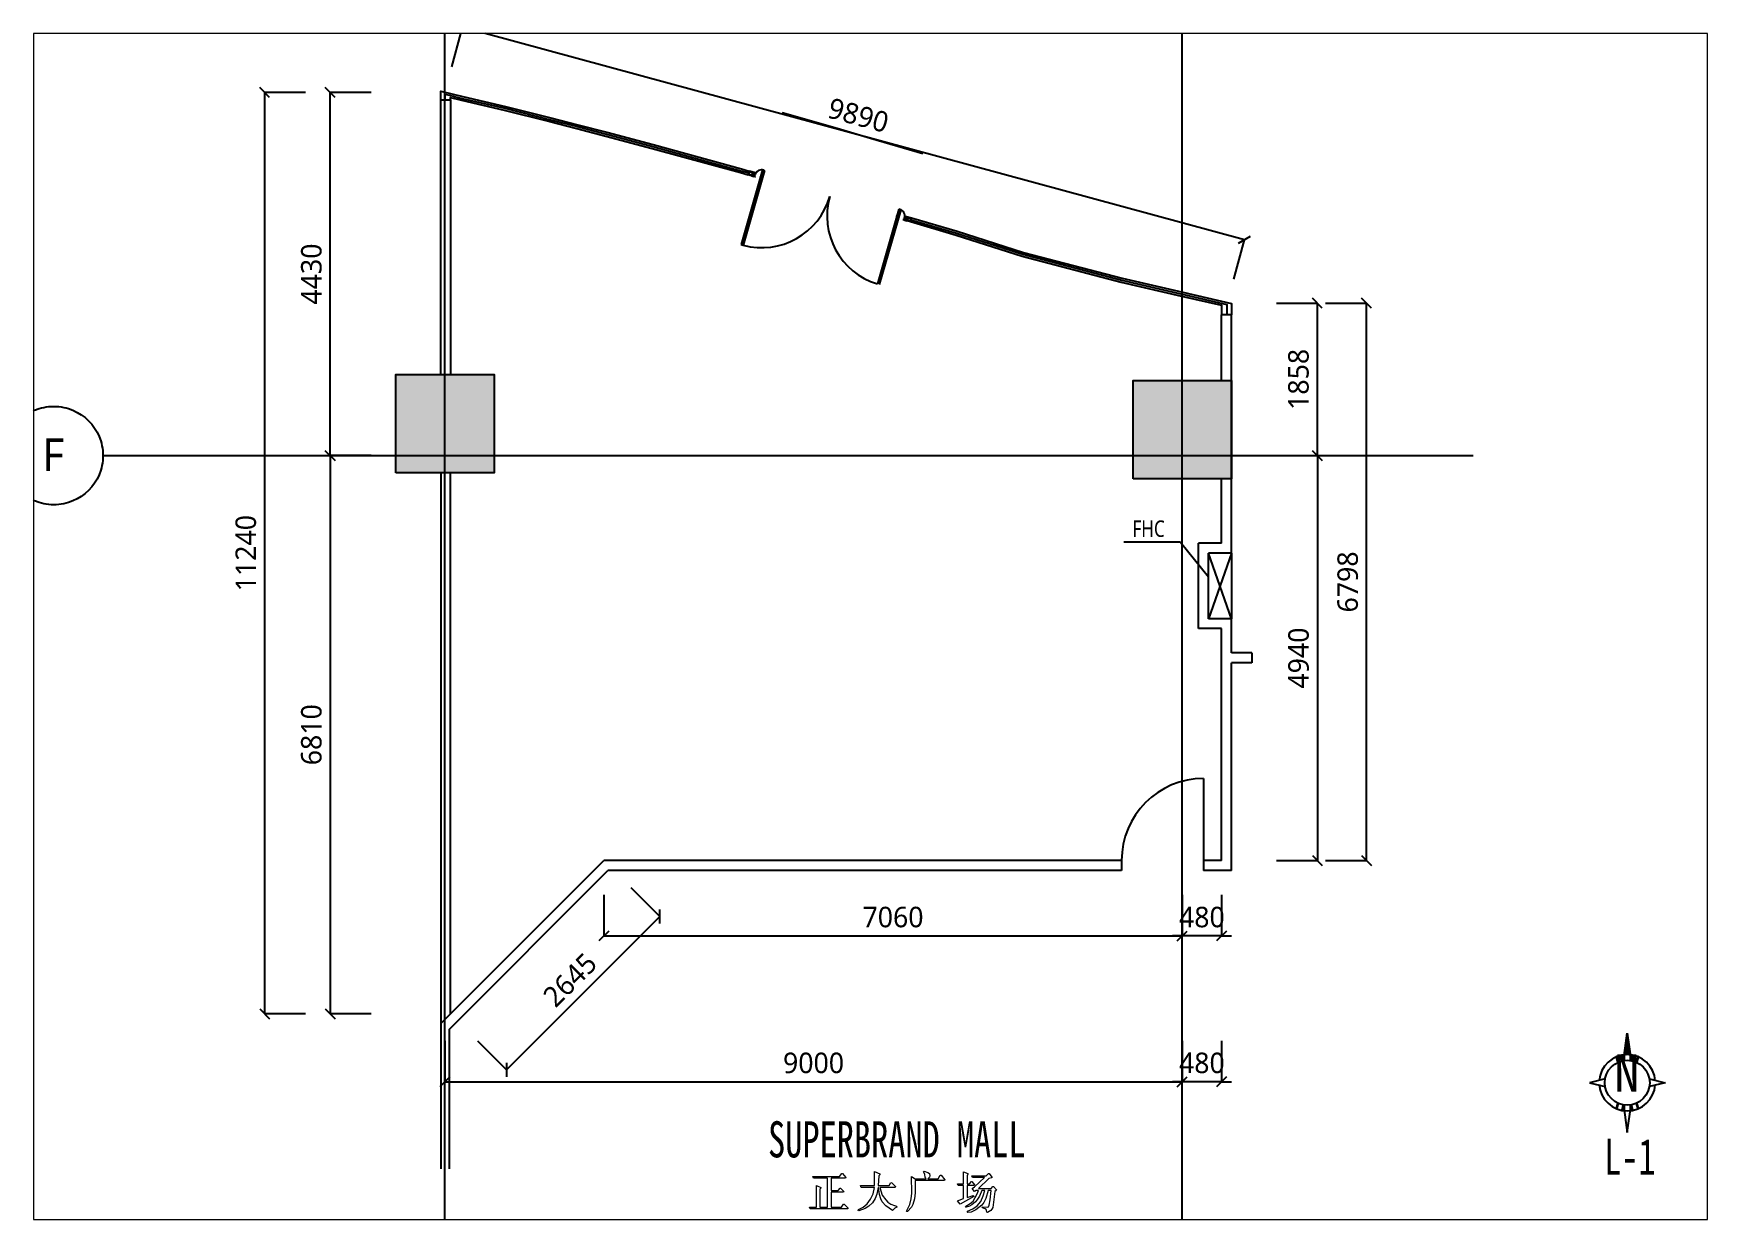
# Paper-space layout 'Layout1' of a CAD drawing. Header units: millimetres. Extents: x 1 to 279, y 0 to 197.
# The model-space entities are those that its viewports show. They can reach past a viewport. Long polylines and large blocks are cut down to what shows.
import ezdxf
from ezdxf.enums import TextEntityAlignment as Align

# ---------------------------------------------------------------- set-up
doc = ezdxf.new("R2010")
doc.units = ezdxf.units.MM
doc.header["$LTSCALE"] = 1000
doc.header["$MEASUREMENT"] = 0
doc.header["$PDMODE"] = 34
doc.header["$PDSIZE"] = 200
doc.linetypes.add('CENTER', pattern=[2, 1.25, -0.25, 0.25, -0.25])
doc.layers.get('0').update_dxf_attribs({"linetype": 'CONTINUOUS'})
doc.layers.get('DEFPOINTS').update_dxf_attribs({"linetype": 'CONTINUOUS'})
doc.layers.add('Border', color=1, linetype='CONTINUOUS', plot=False)
for name, color, linetype in [('DIM', 3, 'CONTINUOUS'), ('DIM TEXT', 7, 'CONTINUOUS'), ('HS-CURVE-PAVE-JNT', 1, 'CONTINUOUS'), ('L01-OPEN', 5, 'CONTINUOUS'), ('L01-WAL', 2, 'CONTINUOUS'), ('North Arrow', 6, 'CONTINUOUS'), ('SuperBrandMall', 5, 'CONTINUOUS'), ('WALL', 2, 'CONTINUOUS'), ('轴线', 10, 'CENTER')]:
    doc.layers.add(name, color=color, linetype=linetype)
doc.styles.add('SMB', font='', dxfattribs={"width": 0.75, "height": 10})
doc.styles.get("Standard").update_dxf_attribs({"font": ''})
doc.styles.add('Title', font='', dxfattribs={"height": 5})
doc.styles.get('SMB').set_extended_font_data('@仿宋_GB2312')
doc.styles.get('Standard').set_extended_font_data('Microsoft YaHei')
doc.styles.get('Title').set_extended_font_data('@仿宋_GB2312')
doc.dimstyles.new('DIM-200MM', dxfattribs={"dimtxt": 250, "dimasz": 120, "dimexe": 0, "dimexo": 100, "dimgap": 100, "dimtad": 1, "dimdec": 0, "dimzin": 1, "dimdsep": 46, "dimtxsty": 'Standard', "dimblk": 'OBLIQUE', "dimcen": 1, "dimdle": 1, "dimclrd": 3, "dimclre": 3, "dimclrt": 7, "dimaunit": 1, "dimadec": 0, "dimazin": 0, "dimtfac": 1, "dimtdec": 0, "dimtix": 1, "dimtmove": 2, "dimatfit": 3, "dimldrblk": 'TICK', "dimfxl": 0, "dimtolj": 1, "dimtzin": 1, "dimarcsym": 0})

# ---------------------------------------------------------------- blocks, each defined once
blk = doc.blocks.new('_Oblique')
at = {"color": 0, "linetype": 'ByBlock', "lineweight": -2}
blk.add_line((-0.5, -0.5), (0.5, 0.5), dxfattribs=at)
blk = doc.blocks.new('*D5')
at = {"layer": 'DEFPOINTS', "color": 0, "transparency": 16777216}
for p in [(3208639, -1617476), (3215698, -1617476), (3215698, -1618473)]:
    blk.add_point(p, dxfattribs=at)
at = {"layer": 'L01-WAL', "color": 3, "lineweight": -2, "transparency": 16777216}
for p, q in [((3208639, -1617973), (3208639, -1618473)), ((3215698, -1617973), (3215698, -1618473)), ((3208638, -1618473), (3215699, -1618473))]:
    blk.add_line(p, q, dxfattribs=at)
at = {"layer": 'L01-WAL', "color": 3, "lineweight": -2, "transparency": 16777216, "xscale": 120, "yscale": 120, "zscale": 120, "rotation": 180}
blk.add_blockref('_Oblique', (3208639, -1618473), dxfattribs=at)
at = {"layer": 'L01-WAL', "color": 3, "lineweight": -2, "transparency": 16777216, "xscale": 120, "yscale": 120, "zscale": 120}
blk.add_blockref('_Oblique', (3215698, -1618473), dxfattribs=at)
at = {"layer": 'L01-WAL', "color": 7, "transparency": 16777216, "insert": (3212168, -1618244), "char_height": 250, "attachment_point": 5}
blk.add_mtext('\\A1;7060', dxfattribs=at)
blk = doc.blocks.new('TICK')
at = {"color": 4}
for p, q in [((-1.69, 0), (0.5, 0)), ((0, 0.5), (0, -0.5))]:
    blk.add_line(p, q, dxfattribs=at)
at = {"color": 7}
blk.add_line((0.5, 0.5), (-0.5, -0.5), dxfattribs=at)
blk = doc.blocks.new('*D6')
at = {"layer": 'DEFPOINTS', "color": 0, "transparency": 16777216}
for p in [(3216242, -1610754), (3217348, -1610754), (3216178, -1612613)]:
    blk.add_point(p, dxfattribs=at)
at = {"layer": 'L01-WAL', "color": 3, "lineweight": -2, "transparency": 16777216}
for p, q in [((3216848, -1610754), (3217348, -1610754)), ((3217348, -1612614), (3217348, -1610753)), ((3216848, -1612613), (3217348, -1612613))]:
    blk.add_line(p, q, dxfattribs=at)
at = {"layer": 'L01-WAL', "color": 3, "lineweight": -2, "transparency": 16777216, "xscale": 120, "yscale": 120, "zscale": 120}
for p, rotation in [((3217348, -1610754), 90), ((3217348, -1612613), 270)]:
    blk.add_blockref('_Oblique', p, dxfattribs=dict(at, rotation=rotation))
at = {"layer": 'L01-WAL', "color": 7, "transparency": 16777216, "insert": (3217118, -1611683), "char_height": 250, "attachment_point": 5, "rotation": 90}
blk.add_mtext('\\A1;1858', dxfattribs=at)
blk = doc.blocks.new('*D7')
at = {"layer": 'DEFPOINTS', "color": 0, "transparency": 16777216}
for p in [(3206913, -1607388), (3206698, -1608179), (3216243, -1610770)]:
    blk.add_point(p, dxfattribs=at)
at = {"layer": 'L01-WAL', "color": 3, "lineweight": -2, "transparency": 16777216}
for p, q in [((3206782, -1607871), (3206913, -1607388)), ((3216459, -1609979), (3206912, -1607388)), ((3216327, -1610461), (3216458, -1609979))]:
    blk.add_line(p, q, dxfattribs=at)
at = {"layer": 'L01-WAL', "color": 3, "lineweight": -2, "transparency": 16777216, "xscale": 120, "yscale": 120, "zscale": 120}
for p, rotation in [((3206913, -1607388), 164.8124407742834), ((3216458, -1609979), 344.8124407742833)]:
    blk.add_blockref('_Oblique', p, dxfattribs=dict(at, rotation=rotation))
at = {"layer": 'L01-WAL', "color": 7, "transparency": 16777216, "insert": (3211745, -1608462), "char_height": 250, "attachment_point": 5, "rotation": 344.8124}
blk.add_mtext('\\A1;9890', dxfattribs=at)
blk = doc.blocks.new('*D8')
at = {"layer": 'DEFPOINTS', "color": 0, "transparency": 16777216}
for p in [(3208639, -1617553), (3206768, -1619423), (3207452, -1620106)]:
    blk.add_point(p, dxfattribs=at)
at = {"layer": 'L01-WAL', "color": 3, "lineweight": -2, "transparency": 16777216}
for p, q in [((3208968, -1617882), (3209322, -1618236)), ((3209322, -1618235), (3207451, -1620107)), ((3207098, -1619753), (3207452, -1620106))]:
    blk.add_line(p, q, dxfattribs=at)
at = {"layer": 'L01-WAL', "color": 3, "lineweight": -2, "transparency": 16777216, "xscale": 120, "yscale": 120, "zscale": 120}
for p, rotation in [((3209322, -1618236), 45.00000000001071), ((3207452, -1620106), 225.0000000000107)]:
    blk.add_blockref('_Oblique', p, dxfattribs=dict(at, rotation=rotation))
at = {"layer": 'L01-WAL', "color": 7, "transparency": 16777216, "insert": (3208225, -1619009), "char_height": 250, "attachment_point": 5, "rotation": 45}
blk.add_mtext('\\A1;2645', dxfattribs=at)
blk = doc.blocks.new('*D10')
at = {"layer": 'DEFPOINTS', "color": 0, "transparency": 16777216}
for p in [(3205298, -1608183), (3206339, -1608183), (3206098, -1612613)]:
    blk.add_point(p, dxfattribs=at)
at = {"layer": 'L01-WAL', "color": 3, "lineweight": -2, "transparency": 16777216}
for p, q in [((3205298, -1612614), (3205298, -1608182)), ((3205798, -1608183), (3205298, -1608183)), ((3205798, -1612613), (3205298, -1612613))]:
    blk.add_line(p, q, dxfattribs=at)
at = {"layer": 'L01-WAL', "color": 3, "lineweight": -2, "transparency": 16777216, "xscale": 120, "yscale": 120, "zscale": 120}
for p, rotation in [((3205298, -1608183), 90), ((3205298, -1612613), 270)]:
    blk.add_blockref('_Oblique', p, dxfattribs=dict(at, rotation=rotation))
at = {"layer": 'L01-WAL', "color": 7, "transparency": 16777216, "insert": (3205069, -1610398), "char_height": 250, "attachment_point": 5, "rotation": 90}
blk.add_mtext('\\A1;4430', dxfattribs=at)
blk = doc.blocks.new('*D3805')
at = {"layer": 'DEFPOINTS', "color": 0, "transparency": 16777216}
for p in [(3206698, -1607033), (3206698, -1607833), (3215698, -1607833)]:
    blk.add_point(p, dxfattribs=at)
at = {"layer": 'DIM', "color": 3, "lineweight": -2, "transparency": 16777216}
for p, q in [((3215699, -1607033), (3206697, -1607033)), ((3206698, -1607533), (3206698, -1607033)), ((3215698, -1607533), (3215698, -1607033))]:
    blk.add_line(p, q, dxfattribs=at)
at = {"layer": 'DIM', "color": 3, "lineweight": -2, "transparency": 16777216, "xscale": 120, "yscale": 120, "zscale": 120, "rotation": 180}
blk.add_blockref('_Oblique', (3206698, -1607033), dxfattribs=at)
at = {"layer": 'DIM', "color": 3, "lineweight": -2, "transparency": 16777216, "xscale": 120, "yscale": 120, "zscale": 120}
blk.add_blockref('_Oblique', (3215698, -1607033), dxfattribs=at)
at = {"layer": 'DIM', "color": 7, "transparency": 16777216, "insert": (3211198, -1606804), "char_height": 250, "attachment_point": 5}
blk.add_mtext('\\A1;9000', dxfattribs=at)
blk = doc.blocks.new('*D3806')
at = {"layer": 'DEFPOINTS', "color": 0, "transparency": 16777216}
for p in [(3216842, -1610754), (3217948, -1610754), (3216178, -1617553)]:
    blk.add_point(p, dxfattribs=at)
at = {"layer": 'L01-WAL', "color": 3, "lineweight": -2, "transparency": 16777216}
for p, q in [((3217448, -1610754), (3217948, -1610754)), ((3217948, -1617554), (3217948, -1610753)), ((3217448, -1617553), (3217948, -1617553))]:
    blk.add_line(p, q, dxfattribs=at)
at = {"layer": 'L01-WAL', "color": 3, "lineweight": -2, "transparency": 16777216, "xscale": 120, "yscale": 120, "zscale": 120}
for p, rotation in [((3217948, -1610754), 90), ((3217948, -1617553), 270)]:
    blk.add_blockref('_Oblique', p, dxfattribs=dict(at, rotation=rotation))
at = {"layer": 'L01-WAL', "color": 7, "transparency": 16777216, "insert": (3217719, -1614154), "char_height": 250, "attachment_point": 5, "rotation": 90}
blk.add_mtext('\\A1;6798', dxfattribs=at)
blk = doc.blocks.new('*D3807')
at = {"layer": 'DEFPOINTS', "color": 0, "transparency": 16777216}
for p in [(3216178, -1612613), (3216178, -1617553), (3217348, -1617553)]:
    blk.add_point(p, dxfattribs=at)
at = {"layer": 'L01-WAL', "color": 3, "lineweight": -2, "transparency": 16777216}
for p, q in [((3216848, -1612613), (3217348, -1612613)), ((3217348, -1612612), (3217348, -1617554)), ((3216848, -1617553), (3217348, -1617553))]:
    blk.add_line(p, q, dxfattribs=at)
at = {"layer": 'L01-WAL', "color": 3, "lineweight": -2, "transparency": 16777216, "xscale": 120, "yscale": 120, "zscale": 120}
for p, rotation in [((3217348, -1612613), 90), ((3217348, -1617553), 270)]:
    blk.add_blockref('_Oblique', p, dxfattribs=dict(at, rotation=rotation))
at = {"layer": 'L01-WAL', "color": 7, "transparency": 16777216, "insert": (3217119, -1615083), "char_height": 250, "attachment_point": 5, "rotation": 90}
blk.add_mtext('\\A1;4940', dxfattribs=at)
blk = doc.blocks.new('*D3808')
at = {"layer": 'DEFPOINTS', "color": 0, "transparency": 16777216}
for p in [(3215698, -1617476), (3216178, -1617476), (3215698, -1618473)]:
    blk.add_point(p, dxfattribs=at)
at = {"layer": 'L01-WAL', "color": 3, "lineweight": -2, "transparency": 16777216}
for p, q in [((3215698, -1617973), (3215698, -1618473)), ((3216178, -1617973), (3216178, -1618473)), ((3215698, -1618473), (3215578, -1618473)), ((3216178, -1618473), (3215698, -1618473)), ((3216178, -1618473), (3216298, -1618473))]:
    blk.add_line(p, q, dxfattribs=at)
at = {"layer": 'L01-WAL', "color": 3, "lineweight": -2, "transparency": 16777216, "xscale": 120, "yscale": 120, "zscale": 120}
blk.add_blockref('_Oblique', (3215698, -1618473), dxfattribs=at)
at = {"layer": 'L01-WAL', "color": 3, "lineweight": -2, "transparency": 16777216, "xscale": 120, "yscale": 120, "zscale": 120, "rotation": 180}
blk.add_blockref('_Oblique', (3216178, -1618473), dxfattribs=at)
at = {"layer": 'L01-WAL', "color": 7, "transparency": 16777216, "insert": (3215938, -1618244), "char_height": 250, "attachment_point": 5}
blk.add_mtext('\\A1;480', dxfattribs=at)
blk = doc.blocks.new('*D3809')
at = {"layer": 'DEFPOINTS', "color": 0, "transparency": 16777216}
for p in [(3206698, -1619256), (3215698, -1619256), (3215698, -1620252)]:
    blk.add_point(p, dxfattribs=at)
at = {"layer": 'L01-WAL', "color": 3, "lineweight": -2, "transparency": 16777216}
for p, q in [((3206698, -1619752), (3206698, -1620252)), ((3215698, -1619752), (3215698, -1620252)), ((3206697, -1620252), (3215699, -1620252))]:
    blk.add_line(p, q, dxfattribs=at)
at = {"layer": 'L01-WAL', "color": 3, "lineweight": -2, "transparency": 16777216, "xscale": 120, "yscale": 120, "zscale": 120, "rotation": 180}
blk.add_blockref('_Oblique', (3206698, -1620252), dxfattribs=at)
at = {"layer": 'L01-WAL', "color": 3, "lineweight": -2, "transparency": 16777216, "xscale": 120, "yscale": 120, "zscale": 120}
blk.add_blockref('_Oblique', (3215698, -1620252), dxfattribs=at)
at = {"layer": 'L01-WAL', "color": 7, "transparency": 16777216, "insert": (3211198, -1620023), "char_height": 250, "attachment_point": 5}
blk.add_mtext('\\A1;9000', dxfattribs=at)
blk = doc.blocks.new('*D3810')
at = {"layer": 'DEFPOINTS', "color": 0, "transparency": 16777216}
for p in [(3215698, -1619256), (3216178, -1619256), (3215698, -1620252)]:
    blk.add_point(p, dxfattribs=at)
at = {"layer": 'L01-WAL', "color": 3, "lineweight": -2, "transparency": 16777216}
for p, q in [((3215698, -1619752), (3215698, -1620252)), ((3216178, -1619752), (3216178, -1620252)), ((3215698, -1620252), (3215578, -1620252)), ((3216178, -1620252), (3215698, -1620252)), ((3216178, -1620252), (3216298, -1620252))]:
    blk.add_line(p, q, dxfattribs=at)
at = {"layer": 'L01-WAL', "color": 3, "lineweight": -2, "transparency": 16777216, "xscale": 120, "yscale": 120, "zscale": 120}
blk.add_blockref('_Oblique', (3215698, -1620252), dxfattribs=at)
at = {"layer": 'L01-WAL', "color": 3, "lineweight": -2, "transparency": 16777216, "xscale": 120, "yscale": 120, "zscale": 120, "rotation": 180}
blk.add_blockref('_Oblique', (3216178, -1620252), dxfattribs=at)
at = {"layer": 'L01-WAL', "color": 7, "transparency": 16777216, "insert": (3215938, -1620023), "char_height": 250, "attachment_point": 5}
blk.add_mtext('\\A1;480', dxfattribs=at)
blk = doc.blocks.new('*D3811')
at = {"layer": 'DEFPOINTS', "color": 0, "transparency": 16777216}
for p in [(3206098, -1612613), (3205298, -1619423), (3206768, -1619423)]:
    blk.add_point(p, dxfattribs=at)
at = {"layer": 'L01-WAL', "color": 3, "lineweight": -2, "transparency": 16777216}
for p, q in [((3205298, -1612612), (3205298, -1619424)), ((3205798, -1612613), (3205298, -1612613)), ((3205798, -1619423), (3205298, -1619423))]:
    blk.add_line(p, q, dxfattribs=at)
at = {"layer": 'L01-WAL', "color": 3, "lineweight": -2, "transparency": 16777216, "xscale": 120, "yscale": 120, "zscale": 120}
for p, rotation in [((3205298, -1612613), 90), ((3205298, -1619423), 270)]:
    blk.add_blockref('_Oblique', p, dxfattribs=dict(at, rotation=rotation))
at = {"layer": 'L01-WAL', "color": 7, "transparency": 16777216, "insert": (3205069, -1616018), "char_height": 250, "attachment_point": 5, "rotation": 90}
blk.add_mtext('\\A1;6810', dxfattribs=at)
blk = doc.blocks.new('*D3812')
at = {"layer": 'DEFPOINTS', "color": 0, "transparency": 16777216}
for p in [(3205298, -1608183), (3204498, -1619423), (3205968, -1619423)]:
    blk.add_point(p, dxfattribs=at)
at = {"layer": 'L01-WAL', "color": 3, "lineweight": -2, "transparency": 16777216}
for p, q in [((3204498, -1608182), (3204498, -1619424)), ((3204998, -1608183), (3204498, -1608183)), ((3204998, -1619423), (3204498, -1619423))]:
    blk.add_line(p, q, dxfattribs=at)
at = {"layer": 'L01-WAL', "color": 3, "lineweight": -2, "transparency": 16777216, "xscale": 120, "yscale": 120, "zscale": 120}
for p, rotation in [((3204498, -1608183), 90), ((3204498, -1619423), 270)]:
    blk.add_blockref('_Oblique', p, dxfattribs=dict(at, rotation=rotation))
at = {"layer": 'L01-WAL', "color": 7, "transparency": 16777216, "insert": (3204269, -1613803), "char_height": 250, "attachment_point": 5, "rotation": 90}
blk.add_mtext('\\A1;11240', dxfattribs=at)

msp = doc.modelspace()

# ---------------------------------------------------------------- hatches: boundary and pattern name
at = {"layer": 'L01-WAL'}
h = msp.add_hatch(dxfattribs=at)
h.set_pattern_fill('ANSI31', color=8)
h.set_pattern_definition([(45, (-9000, 74.31486), (-0.0883883476483, 0.0883883476483), [])])
h.paths.add_polyline_path([(3207298.4, -1611624.1), (3206098.4, -1611624.1), (3206098.4, -1612824.1), (3207298.4, -1612824.1)])
h = msp.add_hatch(dxfattribs=at)
h.set_pattern_fill('ANSI31', color=8)
h.set_pattern_definition([(45, (0, 0), (-0.0883883476483, 0.0883883476483), [])])
h.paths.add_polyline_path([(3216298.4, -1611698.4), (3215098.4, -1611698.4), (3215098.4, -1612898.4), (3216298.4, -1612898.4)])

# ---------------------------------------------------------------- linework, layer by layer
at = {"color": 3}
for q in [(3214985.5, -1613668.1), (3216018.4, -1614090.5)]:
    msp.add_line((3215676, -1613668.1), q, dxfattribs=at)
at = {"layer": 'DIM'}
msp.add_circle((3201924.2, -1612612.7), 600, dxfattribs=at)
at = {"layer": 'HS-CURVE-PAVE-JNT', "color": 4}
for p, q in [((3210576.3, -1609126.3), (3210313.2, -1610039)), ((3210322.8, -1610041.8), (3210586, -1609129.1)), ((3210590.7, -1609130.5), (3210327.6, -1610043.1)), ((3210600.3, -1609133.3), (3210337.2, -1610045.9)), ((3210411.2, -1609151.3), (3210414, -1609141.7)), ((3210490.8, -1609163.8), (3210414, -1609141.7)), ((3210576.3, -1609126.3), (3210600.3, -1609133.3)), ((3210400.5, -1609188.4), (3210403.2, -1609179.2)), ((3210465.8, -1609207.2), (3210400.5, -1609188.4)), ((3210403.2, -1609179.2), (3210449.3, -1609192.5)), ((3210478.5, -1609170.7), (3210411.2, -1609151.3)), ((3210454.8, -1609166), (3210447.9, -1609190)), ((3210449.3, -1609192.5), (3210456.8, -1609166.5)), ((3210452.7, -1609216.7), (3210468.3, -1609162.6)), ((3210456.8, -1609166.5), (3210476, -1609172)), ((3210465.8, -1609207.2), (3210476, -1609172)), ((3210467.8, -1609207.8), (3210478.5, -1609170.7)), ((3210487, -1609213.3), (3210467.8, -1609207.8)), ((3210478.8, -1609205.7), (3210490.8, -1609163.8)), ((3210478.8, -1609205.7), (3210488.4, -1609208.5)), ((3210487, -1609213.3), (3210488.4, -1609208.5)), ((3210541.7, -1609203.8), (3210588.4, -1609217.3)), ((3210558.3, -1609233.9), (3210571.8, -1609187.2)), ((3212240.1, -1609605.8), (3211976.9, -1610518.7)), ((3212249.7, -1609608.6), (3211986.5, -1610521.4)), ((3211991.3, -1610522.8), (3212254.5, -1609610)), ((3212264.1, -1609612.8), (3212000.9, -1610525.6)), ((3212252.1, -1609696.9), (3212205.4, -1609683.5)), ((3212222.1, -1609713.5), (3212235.5, -1609666.9)), ((3212264.1, -1609612.9), (3212240.1, -1609606)), ((3212293.4, -1609734.1), (3212294.8, -1609729.3)), ((3212293.4, -1609734.1), (3212312.6, -1609739.7)), ((3212294.8, -1609729.3), (3212304.4, -1609732.1)), ((3212304.4, -1609732.1), (3212316.5, -1609690.2)), ((3212312.6, -1609739.7), (3212323.3, -1609702.6)), ((3212314.5, -1609740.2), (3212324.7, -1609705.1)), ((3212314.5, -1609740.2), (3212379.9, -1609759)), ((3212316.5, -1609690.2), (3212393.3, -1609712.4)), ((3212320.6, -1609755.2), (3212336.2, -1609701.1)), ((3212323.3, -1609702.6), (3212390.6, -1609722)), ((3212343.9, -1609710.6), (3212324.7, -1609705.1)), ((3212336.4, -1609736.5), (3212343.9, -1609710.6)), ((3212382.5, -1609749.8), (3212336.4, -1609736.5)), ((3212345.8, -1609711.2), (3212338.9, -1609735.2)), ((3212379.9, -1609759), (3212382.5, -1609749.8)), ((3212390.6, -1609722), (3212393.3, -1609712.4)), ((3210313.2, -1610039), (3210337.2, -1610045.9)), ((3215958.4, -1616552.8), (3215958.4, -1617552.8))]:
    msp.add_line(p, q, dxfattribs=at)
at = {"layer": 'HS-CURVE-PAVE-JNT', "color": 0}
for p, q in [((3216178.4, -1611698.4), (3216178.4, -1610894.2)), ((3216298.4, -1610894.2), (3216178.4, -1610894.2)), ((3216298.4, -1613803), (3216298.4, -1610894.2)), ((3206648.4, -1612824.1), (3206648.4, -1621313.3)), ((3216178.4, -1613683.1), (3215898.4, -1613683.1)), ((3216298.4, -1613803), (3216018.4, -1613803)), ((3216298.4, -1613803.1), (3216018.4, -1613803.1)), ((3206648.4, -1619542.9), (3208638.5, -1617552.8)), ((3206748.4, -1619612.7), (3208688.2, -1617672.8)), ((3214958.4, -1617552.8), (3208638.5, -1617552.8)), ((3214958.4, -1617672.8), (3208688.2, -1617672.8)), ((3214958.4, -1617552.8), (3214958.4, -1617672.8)), ((3216178.4, -1617552.8), (3215958.4, -1617552.8)), ((3215958.4, -1617552.8), (3215958.4, -1617672.8)), ((3216298.4, -1617672.8), (3215958.4, -1617672.8)), ((3206748.4, -1619612.7), (3206748.4, -1621313.3))]:
    msp.add_line(p, q, dxfattribs=at)
at = {"layer": 'HS-CURVE-PAVE-JNT', "color": 254}
for q in [(3216178.4, -1612898.4), (3215898.4, -1613683)]:
    msp.add_line((3216178.4, -1613683), q, dxfattribs=at)
at = {"layer": 'HS-CURVE-PAVE-JNT', "color": 0}
for points in [[(3206098.4, -1612824.1), (3206098.4, -1611624.1), (3207298.4, -1611624.1), (3207298.4, -1612824.1)], [(3215098.4, -1612898.4), (3215098.4, -1611698.4), (3216298.4, -1611698.4), (3216298.4, -1612898.4)]]:
    msp.add_lwpolyline(points, close=True, dxfattribs=at)
at = {"layer": 'HS-CURVE-PAVE-JNT', "color": 4}
for centre in [(3210565.1, -1609210.5), (3212228.8, -1609690.2)]:
    msp.add_circle(centre, 10, dxfattribs=at)
for centre, radius, start, end in [((3210565.1, -1609210.5), 84, 72.21177, 163.91685), ((3210565.1, -1609210.5), 865.8, 254.74413, 343.91685), ((3212228.8, -1609690.2), 865.8, 163.91685, 253.08956), ((3212228.8, -1609690.2), 84, 343.91685, 75.62193), ((3215958.4, -1617552.8), 1000, 90, 179.99984)]:
    msp.add_arc(centre, radius, start, end, dxfattribs=at)
at = {"layer": 'L01-OPEN', "color": 7}
for p, q in [((3216298.4, -1614603), (3216018.4, -1613803)), ((3216298.4, -1613803), (3216018.4, -1614603)), ((3216298.4, -1613803.1), (3216018.4, -1614603.1)), ((3216298.4, -1614603.1), (3216018.4, -1613803.1)), ((3216298.4, -1613803), (3216298.4, -1614603.1))]:
    msp.add_line(p, q, dxfattribs=at)
at = {"layer": 'L01-WAL', "color": 4}
for p, q in [((3210411.2, -1609151.3), (3210403.2, -1609179.2)), ((3212390.6, -1609722), (3212382.5, -1609749.8))]:
    msp.add_line(p, q, dxfattribs=at)
at = {"layer": 'L01-WAL', "color": 7}
for p, q in [((3215898.4, -1614723.1), (3215898.4, -1613683)), ((3216018.4, -1614603.1), (3216018.4, -1613803)), ((3216548.4, -1615021), (3216298.4, -1615021)), ((3216548.4, -1615021), (3216548.4, -1615141)), ((3216548.4, -1615141), (3216298.4, -1615141))]:
    msp.add_line(p, q, dxfattribs=at)
at = {"layer": 'L01-WAL', "color": 254}
for p, q in [((3216298.4, -1614603), (3216018.4, -1614603)), ((3216298.4, -1615021), (3216298.4, -1614603)), ((3216178.4, -1614723), (3215898.4, -1614723)), ((3216178.4, -1617552.8), (3216178.4, -1614723)), ((3216298.4, -1617672.8), (3216298.4, -1615141))]:
    msp.add_line(p, q, dxfattribs=at)
at = {"layer": 'L01-WAL'}
for p, q in [((3216298.4, -1614603.1), (3216018.4, -1614603.1)), ((3216178.4, -1614723.1), (3215898.4, -1614723.1))]:
    msp.add_line(p, q, dxfattribs=at)
at = {"layer": 'L01-WAL', "color": 4}
for points in [[(3206648.4, -1608271.5), (3206648.4, -1608166.8), (3206915.9, -1608231.2), (3207437.2, -1608352.2), (3207991.9, -1608491.5), (3208321.5, -1608575.9), (3208676.5, -1608668.2), (3209241.2, -1608818.1), (3210318.8, -1609114.4), (3210414, -1609141.7)], [(3206702, -1608271.5), (3206702, -1608204.9), (3206909.1, -1608254.8), (3207430.4, -1608375.7), (3207985.2, -1608515), (3208314.7, -1608599.5), (3208669.7, -1608691.8), (3209234.5, -1608841.7), (3210312, -1609137.9), (3210407.2, -1609165.2)], [(3206768.4, -1608271.5), (3206767.6, -1608245.4), (3206902.2, -1608277.8), (3207423.4, -1608398.8), (3207978.2, -1608538.1), (3208307.8, -1608622.5), (3208662.7, -1608714.8), (3209227.5, -1608864.7), (3210305.1, -1609161), (3210400.2, -1609188.3)], [(3210813.2, -1608427.9), (3211484.5, -1608620.4), (3211892.3, -1608740.6), (3212530.5, -1608928.8)], [(3212379.9, -1609759), (3212937.8, -1609923.6), (3213745.8, -1610179.8), (3214952.9, -1610496.8), (3215691.2, -1610666.7), (3216178.4, -1610779.5), (3216178.4, -1610894.2)], [(3212386.4, -1609735.9), (3212944.3, -1609900.4), (3213752.3, -1610156.7), (3214959.4, -1610473.6), (3215697.7, -1610643.5), (3216242, -1610769.6), (3216242, -1610894.2)], [(3212393.3, -1609712.4), (3212951.2, -1609876.9), (3213759.3, -1610133.2), (3214966.4, -1610450.1), (3215704.6, -1610620), (3216298.4, -1610757.5), (3216298.4, -1610894.2)]]:
    msp.add_lwpolyline(points, dxfattribs=at)
at = {"layer": 'WALL', "color": 7}
for p, q in [((3206648.4, -1608271.5), (3206768.4, -1608271.5)), ((3206768.4, -1608271.5), (3206768.4, -1611624.1)), ((3206768.4, -1619422.9), (3206768.4, -1612824.1))]:
    msp.add_line(p, q, dxfattribs=at)
msp.add_lwpolyline([(3206648.4, -1611624.1), (3206648.4, -1608271.5)], dxfattribs=at)
at = {"layer": '轴线', "ltscale": 500}
for p, q in [((3206698.4, -1622038.4), (3206698.4, -1606058.8)), ((3215698.4, -1622112.7), (3215698.4, -1606133.1)), ((3202524.2, -1612612.7), (3219250.4, -1612612.7))]:
    msp.add_line(p, q, dxfattribs=at)

# ---------------------------------------------------------------- texts
at = {"layer": 'DIM TEXT', "width": 0.8}
msp.add_text('FHC', height=200, dxfattribs=at).set_placement((3215090.2, -1613604.3))
at = {"layer": 'DIM TEXT', "insert": (3201781.8, -1612402), "char_height": 400, "attachment_point": 1}
msp.add_mtext_dynamic_manual_height_columns('F', width=10456.675, gutter_width=2, heights=[0], dxfattribs=at)

# ---------------------------------------------------------------- dimensions: what is measured, and where the dimension line sits
at = {"layer": 'DIM'}
dim = msp.add_aligned_dim(p1=(3215698.4, -1607833.1), p2=(3206698.4, -1607833.1), distance=-800, dimstyle='DIM-200MM', dxfattribs=at)
dim.commit()
dim.dimension.update_dxf_attribs({"geometry": '*D3805', "text_midpoint": (3211198.4, -1606804)})
at = {"layer": 'L01-WAL'}
for p1, p2, distance, picture, middle in [((3216242.9, -1610769.8), (3206698.4, -1608178.9), -819.5, '*D7', (3211745.4, -1608462.3)), ((3208638.5, -1617552.8), (3206768.4, -1619422.9), 966.2, '*D8', (3208224.5, -1619008.9))]:
    dim = msp.add_aligned_dim(p1=p1, p2=p2, distance=distance, dimstyle='DIM-200MM', dxfattribs=at)
    dim.commit()
    dim.dimension.update_dxf_attribs({"geometry": picture, "text_midpoint": middle})
for base, p1, p2, angle, picture, middle in [((3204498.4, -1619422.9), (3205298.4, -1608182.7), (3205968.4, -1619422.9), 270, '*D3812', (3204268.6, -1613802.8)), ((3205298.4, -1608182.7), (3206098.4, -1612612.7), (3206339.4, -1608182.7), 90, '*D10', (3205069.2, -1610397.7)), ((3217348.4, -1610754.3), (3216178.4, -1612612.7), (3216242, -1610754.3), 90, '*D6', (3217118.5, -1611683.5)), ((3217948.4006, -1610754.3251), (3216178.4006, -1617552.8164), (3216841.9599, -1610754.3251), 90, '*D3806', (3217719.2043, -1614153.5708)), ((3205298.4, -1619422.9), (3206098.4, -1612612.7), (3206768.4, -1619422.9), 270, '*D3811', (3205068.6, -1616017.8)), ((3217348.4, -1617552.8), (3216178.4, -1612612.7), (3216178.4, -1617552.8), 270, '*D3807', (3217119.2, -1615082.7)), ((3215698.4, -1618472.8), (3216178.4, -1617476), (3215698.4, -1617476), 180, '*D3808', (3215938.4, -1618243.6)), ((3215698.4, -1620252.4), (3216178.4, -1619255.6), (3215698.4, -1619255.6), 180, '*D3810', (3215938.4, -1620023.2))]:
    dim = msp.add_linear_dim(base=base, p1=p1, p2=p2, angle=angle, dimstyle='DIM-200MM', dxfattribs=at)
    dim.commit()
    dim.dimension.update_dxf_attribs({"geometry": picture, "text_midpoint": middle})
for base, p1, p2, picture, middle in [((3215698.4, -1618472.8), (3208638.5, -1617476), (3215698.4, -1617476), '*D5', (3212168.5, -1618243.6)), ((3215698.4, -1620252.4), (3206698.4, -1619255.6), (3215698.4, -1619255.6), '*D3809', (3211198.4, -1620023.2))]:
    dim = msp.add_linear_dim(base=base, p1=p1, p2=p2, dimstyle='DIM-200MM', dxfattribs=at)
    dim.commit()
    dim.dimension.update_dxf_attribs({"geometry": picture, "text_midpoint": middle})

psp = doc.layouts.get("Layout1")

# ---------------------------------------------------------------- hatches: boundary and pattern name
h = psp.add_hatch()
h.set_pattern_fill('ANSI37', color=0, scale=0.421875, style=0)
h.set_pattern_definition([(45, (-8902.955747, 4248.46928), (-0.03728883416, 0.03728883416), []), (135, (-8902.955747, 4248.46928), (-0.03728883416, -0.03728883416), [])])
h.paths.add_polyline_path([(265.78, 30.72), (265.27, 27.13, -0.05429), (266.29, 27.13)])

# ---------------------------------------------------------------- linework, layer by layer
at = {"color": 0, "lineweight": 0}
for points in [[(130.23, 6.91), (134.67, 6.91), (135.06, 7.36), (135.18, 7.36), (135.75, 6.74), (135.69, 6.62), (133.3, 6.62), (133.3, 4.57), (134.44, 4.57), (134.78, 4.97), (134.84, 4.97), (135.41, 4.4), (135.35, 4.28), (133.3, 4.28), (133.3, 1.78), (135.01, 1.78), (135.35, 2.29), (135.46, 2.29), (136.09, 1.61), (136.04, 1.5), (129.77, 1.5), (129.66, 1.78), (130.85, 1.78), (130.85, 5.37), (131.59, 5.08), (131.59, 4.97), (131.42, 4.8), (131.42, 1.78), (132.67, 1.78), (132.67, 6.62), (130.34, 6.62), (130.23, 6.91)], [(140.48, 7.71), (141.39, 7.31), (141.39, 7.19), (141.22, 7.02), (141.1, 5.37), (142.93, 5.37), (143.21, 5.88), (143.38, 5.83), (144.01, 5.2), (143.95, 5.08), (141.39, 5.08), (141.79, 3.78), (142.36, 3.03), (142.7, 2.63), (143.21, 2.29), (143.84, 2.06), (144.18, 1.95), (144.24, 1.78), (143.89, 1.61), (143.67, 1.38), (143.5, 1.21), (142.36, 2.01), (141.79, 2.69), (141.56, 3.15), (141.33, 3.89), (141.16, 5.08), (141.1, 5.08), (140.88, 3.94), (140.59, 3.2), (140.14, 2.52), (139.57, 1.95), (138.94, 1.55), (137.91, 1.15), (137.8, 1.21), (137.86, 1.38), (138.6, 1.78), (139.28, 2.35), (139.85, 3.09), (140.25, 4), (140.48, 5.08), (138.26, 5.08), (138.14, 5.37), (140.48, 5.37), (140.48, 7.71)], [(146.67, 6.91), (147.29, 6.51), (149.12, 6.51), (149.06, 6.62), (148.95, 6.74), (148.89, 7.25), (148.66, 7.65), (148.72, 7.71), (148.78, 7.76), (149.4, 7.54), (149.63, 7.36), (149.69, 7.02), (149.63, 6.79), (149.4, 6.51), (151.11, 6.51), (151.45, 7.08), (151.57, 7.08), (152.19, 6.34), (152.14, 6.22), (147.29, 6.22), (147.29, 4.17), (147.18, 3.15), (146.9, 2.23), (146.67, 1.78), (145.99, 1.04), (145.87, 1.04), (145.81, 1.1), (146.39, 2.23), (146.61, 3.15), (146.73, 4.11), (146.67, 6.91)], [(155.33, 7.65), (156.01, 7.36), (156.01, 7.25), (155.9, 7.02), (155.9, 5.66), (156.3, 5.66), (156.64, 6.05), (156.7, 6.05), (157.15, 5.48), (157.09, 5.37), (155.9, 5.37), (155.9, 3.38), (156.92, 3.72), (157.04, 3.6), (157.04, 3.55), (154.76, 2.29), (154.3, 2.86), (155.33, 3.2), (155.33, 5.37), (154.42, 5.37), (154.3, 5.66), (155.33, 5.66), (155.33, 7.65)], [(156.7, 7.02), (159.09, 7.02), (159.48, 7.36), (159.6, 7.36), (160.05, 6.79), (160, 6.68), (159.54, 6.56), (157.78, 4.91), (159.94, 4.91), (160.17, 5.2), (160.28, 5.2), (160.8, 4.68), (160.74, 4.57), (160.51, 4.4), (160.17, 1.72), (160.05, 1.44), (159.88, 1.21), (159.31, 0.92), (159.2, 0.98), (159.14, 1.21), (159.09, 1.38), (158.92, 1.5), (158.46, 1.67), (158.4, 1.78), (158.4, 1.84), (159.26, 1.78), (159.48, 1.84), (159.6, 2.12), (159.77, 2.98), (159.94, 4.57), (159.43, 4.57), (159.03, 3.2), (158.69, 2.58), (158.35, 2.12), (157.89, 1.72), (157.38, 1.32), (156.58, 0.98), (156.01, 0.87), (155.95, 0.98), (155.95, 1.1), (156.87, 1.5), (157.6, 2.01), (158.17, 2.75), (158.57, 3.66), (158.86, 4.57), (158.35, 4.57), (158, 3.6), (157.66, 3.09), (157.32, 2.69), (156.7, 2.18), (156.3, 1.95), (155.78, 1.78), (155.72, 1.78), (155.67, 1.84), (155.72, 1.95), (156.41, 2.4), (156.92, 2.8), (157.26, 3.38), (157.6, 4), (157.83, 4.57), (157.43, 4.57), (157.15, 4.4), (156.75, 4.91), (157.15, 5.14), (158.8, 6.74), (156.81, 6.74), (156.7, 7.02)]]:
    psp.add_lwpolyline(points, dxfattribs=at)
at = {"layer": 'North Arrow', "color": 0}
for p, q in [((265.14, 26.16), (265.78, 30.72)), ((265.78, 30.72), (266.42, 26.16)), ((262.09, 23.12), (259.49, 22.48)), ((259.49, 22.48), (262.09, 21.83)), ((269.47, 23.12), (272.07, 22.48)), ((272.07, 22.48), (269.47, 21.83)), ((265.14, 18.79), (265.78, 14.23)), ((265.78, 14.23), (266.42, 18.79))]:
    psp.add_line(p, q, dxfattribs=at)
psp.add_circle((265.78, 22.48), 3.74, dxfattribs=at)
for start, end in [(3.8661, 176.1339), (183.8661, 356.1339)]:
    psp.add_arc((265.78, 22.48), 4.68, start, end, dxfattribs=at)
for points in [[(263.79, 26.71), (264.2, 26.85), (264.04, 25.79), (264.47, 25.96)], [(264.73, 27.02), (265.44, 27.13), (264.94, 26.11), (265.44, 26.15)], [(266.86, 27.02), (266.15, 27.13), (266.65, 26.11), (266.15, 26.15)], [(267.8, 26.71), (267.39, 26.85), (267.54, 25.79), (267.12, 25.96)], [(263.79, 18.24), (264.2, 18.1), (264.04, 19.16), (264.47, 18.99)], [(264.73, 17.93), (265.44, 17.82), (264.94, 18.84), (265.44, 18.8)], [(266.86, 17.93), (266.15, 17.82), (266.65, 18.84), (266.15, 18.8)], [(267.8, 18.24), (267.39, 18.1), (267.54, 19.16), (267.12, 18.99)]]:
    psp.add_solid(points, dxfattribs=at)

# ---------------------------------------------------------------- texts
at = {"layer": 'North Arrow', "color": 0, "style": 'Title'}
psp.add_text('N', height=6.25, dxfattribs=at).set_placement((263.62, 20.97), (267.79, 20.97), align=Align.ALIGNED)
at = {"layer": 'SuperBrandMall', "color": 0, "style": 'SMB', "width": 0.7}
for s, p in [('SUPERBRAND MALL', (122.78, 10.07)), ('L-1', (261.93, 7.17))]:
    psp.add_text(s, height=6, dxfattribs=at).set_placement(p)

# ---------------------------------------------------------------- viewports
at = {"layer": 'Border', "color": 1, "view_target_point": (-359.96, -59.03)}
psp.add_viewport(center=(139.83, 98.38), size=(278.62, 197.2871), view_center_point=(3212252.96, -1614638.55), view_height=14468.7245, dxfattribs=at)

doc.saveas('drawing.dxf')
